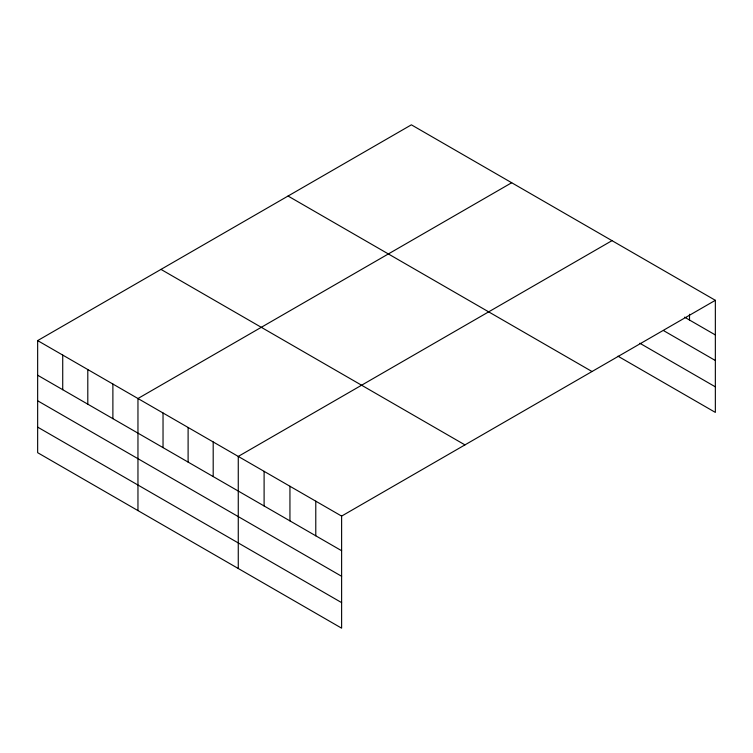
<?xml version="1.0" encoding="UTF-8"?>
<svg xmlns="http://www.w3.org/2000/svg" width="753" height="753" viewBox="0 0 753 753"><rect width="100%" height="100%" fill="white"/><g stroke="black" fill="none" stroke-linecap="round" stroke-linejoin="round"><path stroke-width="1.13" d="M715.35 300.315L411.383 124.829L37.65 340.601L37.65 452.685L341.617 628.171L341.617 516.097L715.35 300.315L715.35 412.399L617.968 356.178M511.692 182.744L137.959 398.516L137.959 510.59M612.001 240.649L238.268 456.422L238.268 568.506M684.543 317.164L715.35 334.944M663.675 330.671L715.35 360.508M639.824 343.236L715.35 386.844M288.051 196.034L592.018 371.521M160.982 269.395L464.949 444.891M37.65 340.601L341.617 516.097M37.65 375.229L341.617 550.716M37.65 400.784L341.617 576.28M37.65 427.12L341.617 602.616M689.513 314.255L689.513 320.025M315.78 501.178L315.78 535.807M289.943 486.259L289.943 520.888M264.105 471.34L264.105 505.969M213.193 441.945L213.193 476.574M188.109 427.469L188.109 462.097M163.034 412.992L163.034 447.621M112.884 384.03L112.884 418.659M87.8 369.554L87.8 404.182M62.725 355.077L62.725 389.706"/></g></svg>
